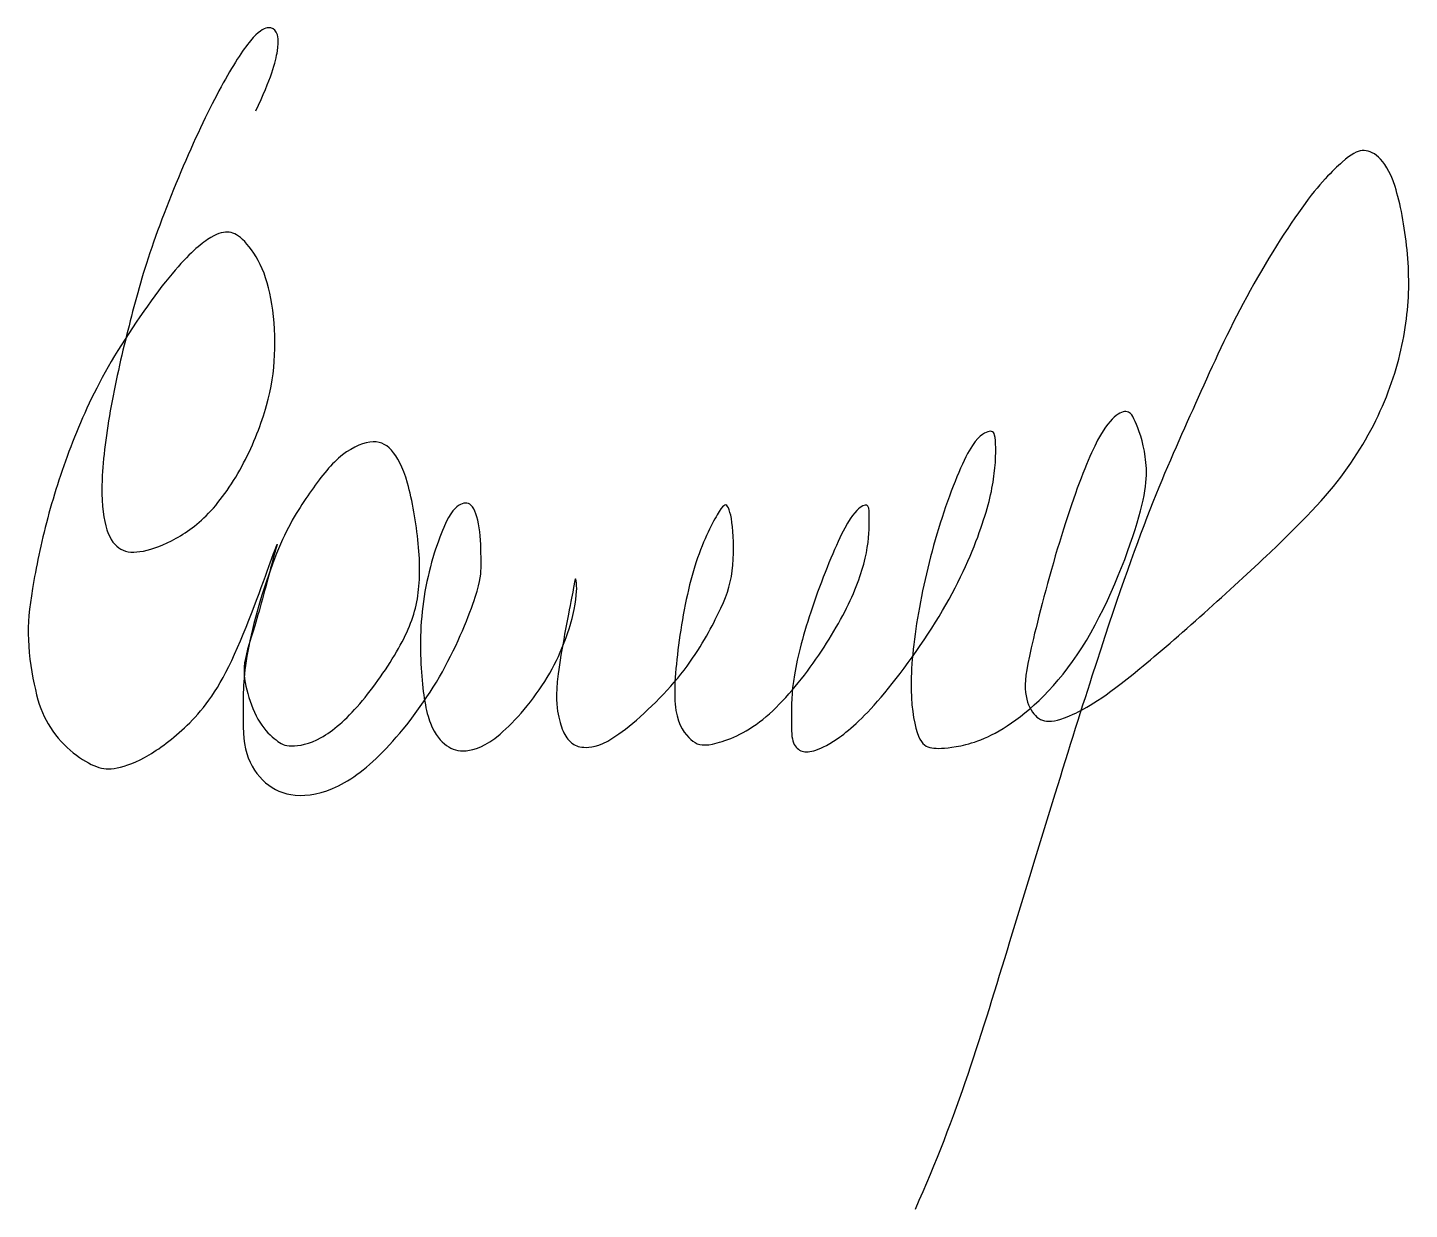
# Model space of a CAD drawing. Header units: inches. Extents: x 26.89 to 36.88, y 12.72 to 21.26.
import ezdxf

# ---------------------------------------------------------------- set-up
doc = ezdxf.new("R2010")
doc.units = ezdxf.units.IN
doc.header["$MEASUREMENT"] = 0
doc.layers.add('Sign', color=5, linetype='Continuous')

msp = doc.modelspace()

# ---------------------------------------------------------------- linework, layer by layer
at = {"layer": 'Sign'}
msp.add_open_spline([(28.5387, 20.6596), (28.6503, 20.8905), (28.7163, 21.1376), (28.6908, 21.2385), (28.6397, 21.272), (28.5394, 21.2327), (28.3309, 20.932), (28.0535, 20.373), (27.7604, 19.6336), (27.6232, 19.1207), (27.4813, 18.5232), (27.4104, 17.956), (27.4437, 17.6308), (27.5394, 17.4813), (27.6869, 17.4574), (27.9241, 17.5371), (28.1993, 17.7164), (28.4684, 18.1069), (28.636, 18.5457), (28.6878, 18.8864), (28.666, 19.2796), (28.5823, 19.5645), (28.4347, 19.7558), (28.339, 19.7956), (28.2134, 19.7617), (27.9483, 19.5346), (27.4538, 18.823), (27.2025, 18.2645), (27.023, 17.718), (26.9124, 17.171), (26.8779, 16.8507), (26.9428, 16.447), (27.0219, 16.226), (27.1943, 16.0234), (27.3809, 15.9139), (27.4965, 15.8916), (27.7236, 15.9646), (28.0197, 16.1754), (28.3385, 16.5407), (28.6918, 17.531), (28.6953, 17.531), (28.6864, 17.5084), (28.54, 16.944), (28.4344, 16.657), (28.474, 16.4525), (28.5598, 16.2249), (28.6951, 16.0996), (28.7743, 16.0567), (29.002, 16.0963), (29.2859, 16.3404), (29.6027, 16.7956), (29.7282, 17.1221), (29.7282, 17.5146), (29.6424, 18.0159), (29.5235, 18.2336), (29.3816, 18.2963), (29.1308, 18.1776), (28.9162, 17.8873), (28.6918, 17.5377), (28.4476, 16.723), (28.4476, 16.3239), (28.4476, 15.9968), (28.6027, 15.7857), (28.8041, 15.69), (29.1308, 15.7428), (29.4972, 16.0331), (29.9163, 16.5938), (30.1678, 17.231), (30.1678, 17.3563), (30.1678, 17.6301), (30.1117, 17.8313), (30.0225, 17.8313), (29.9103, 17.729), (29.7255, 17.1518), (29.7255, 16.568), (29.7915, 16.1953), (29.9202, 16.0568), (30.0423, 16.0172), (30.2767, 16.0897), (30.6859, 16.5614), (30.8609, 17.0594), (30.8609, 17.2804), (30.8477, 17.2804), (30.8477, 17.2639), (30.6958, 16.4987), (30.7242, 16.2858), (30.7635, 16.1555), (30.8277, 16.0789), (30.9085, 16.05), (31.1113, 16.081), (31.6362, 16.5675), (31.8846, 17.0143), (31.9972, 17.2757), (31.9972, 17.653), (31.9508, 17.8384), (31.9011, 17.7987), (31.6991, 17.4081), (31.5832, 16.7793), (31.5467, 16.2729), (31.6925, 16.0942), (31.7951, 16.0545), (32.1826, 16.1935), (32.5641, 16.6338), (32.8522, 17.1104), (32.9748, 17.4877), (32.9748, 17.7359), (32.9748, 17.8153), (32.9218, 17.8153), (32.7959, 17.6829), (32.5442, 17.0508), (32.4117, 16.551), (32.4117, 16.2565), (32.4117, 16.091), (32.478, 16.0248), (32.5608, 16.0248), (32.7198, 16.091), (33.0244, 16.3458), (33.5481, 17.0644), (33.813, 17.6866), (33.8925, 18.0507), (33.8925, 18.3485), (33.8461, 18.3485), (33.717, 18.2956), (33.4752, 17.6932), (33.3129, 17.0148), (33.2566, 16.4377), (33.3295, 16.0902), (33.4156, 16.0505), (33.5679, 16.0505), (33.9323, 16.1399), (34.5391, 16.683), (34.987, 17.8076), (34.987, 18.1754), (34.8906, 18.4542), (34.8402, 18.5024), (34.7374, 18.4563), (34.5988, 18.2612), (34.3638, 17.632), (34.1309, 16.7456), (34.0843, 16.4659), (34.15, 16.2985), (34.2454, 16.2328), (34.4151, 16.2688), (34.7946, 16.4849), (35.9956, 17.5646), (36.4627, 18.0698), (36.7557, 18.6339), (36.8806, 19.1653), (36.8806, 19.648), (36.7815, 20.1696), (36.6555, 20.3464), (36.5398, 20.3907), (36.4241, 20.326), (36.1347, 20.0403), (35.6512, 19.2571), (35.3343, 18.5417), (35.0143, 17.841), (34.6327, 16.7538), (33.9684, 14.5934), (33.6112, 13.4008), (33.3063, 12.7217)], degree=3, dxfattribs=at)

doc.saveas('drawing.dxf')
